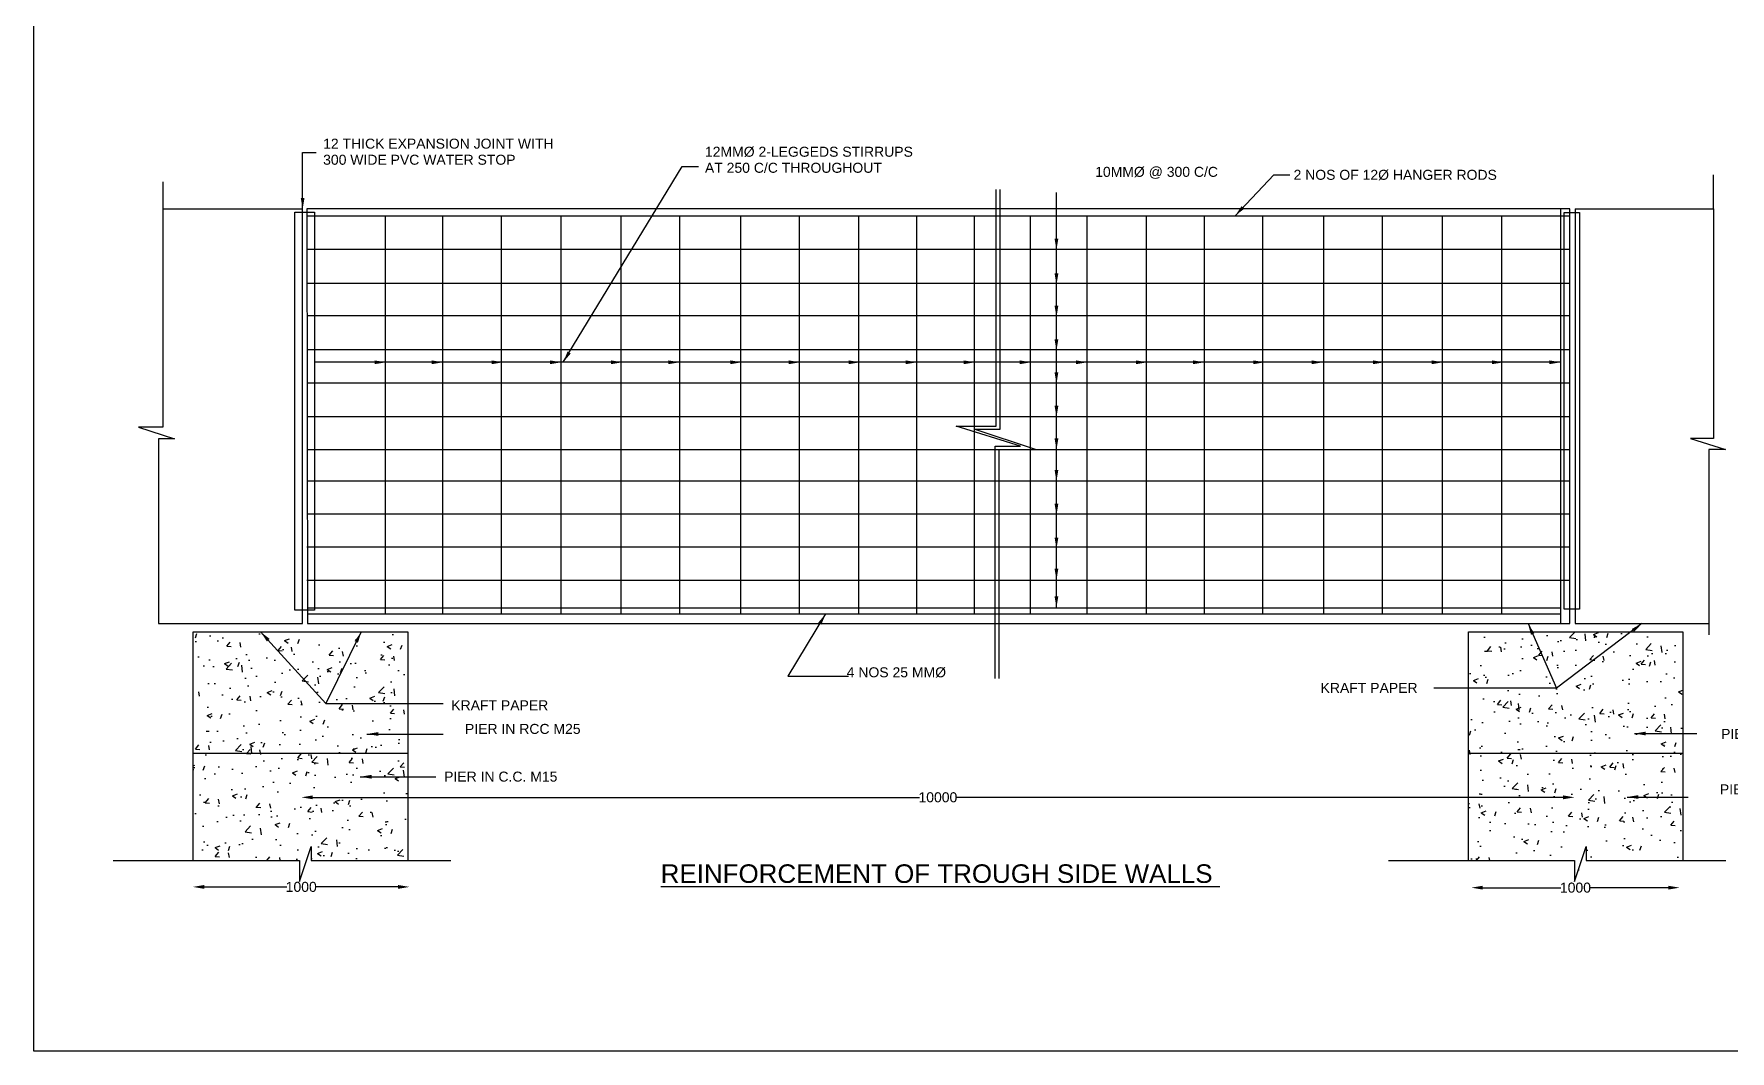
# Model space of a CAD drawing. Header units: millimetres. Extents: x 2502738 to 2517371, y 44292637 to 44301550.
# Drawn here: x 2502738 to 2508676, y 44292637 to 44296200 of the extents above; entities that cross this region are included whole.
import ezdxf

# ---------------------------------------------------------------- set-up
doc = ezdxf.new("R2010")
doc.units = ezdxf.units.MM
doc.header["$MEASUREMENT"] = 0
doc.layers.add('DIMENSION', color=7, linetype='Continuous')
doc.layers.add('DRAWING', color=2, linetype='Continuous')
doc.styles.get("Standard").update_dxf_attribs({"font": 'arial.ttf', "height": 35})
doc.dimstyles.get("Standard").update_dxf_attribs({"dimtxt": 40, "dimasz": 40, "dimexe": 0.18, "dimexo": 0.0625, "dimgap": 0.09, "dimtad": 0, "dimdec": 0, "dimzin": 0, "dimdsep": 46, "dimtxsty": 'Standard', "dimcen": 0.09, "dimse1": 1, "dimse2": 1, "dimadec": 0, "dimazin": 0, "dimtfac": 1, "dimtdec": 0, "dimtofl": 0, "dimtmove": 0, "dimatfit": 3, "dimfxl": 1, "dimtolj": 1, "dimtzin": 0, "dimarcsym": 0})
pattern_1 = [(50, (0, 0), (179.31504565, -15.68803375), [18.75, -206.25]), (355, (0, 0), (-34.6878334, 188.0480334), [15, -165]), (100.4514, (14.94, -1.3), (144.6273454, 172.3598855), [15.9350475, -175.285528]), (46.1842, (0, 50), (266.8102622, -41.3797536), [28.125, -309.375]), (96.6356, (22.23, 46.55), (233.6656764, 243.5294677), [23.902572, -262.92825]), (351.1842, (0, 50), (233.6654863, 243.5296502), [22.5, -247.5]), (21, (25, 37.5), (149.22676303, -100.65472267), [18.75, -206.25]), (326, (25, 37.5), (60.828833, 181.28751126), [15, -165]), (71.4514, (37.44, 29.11), (210.05565715, 80.6326242), [15.9350475, -175.285528]), (37.5, (0, 0), (3.03996383, 83.22346346), [0, -163, 0, -167.5, 0, -165.625]), (7.5, (0, 0), (65.76738436, 98.60292797), [0, -95.5, 0, -159.25, 0, -63.125]), (327.5, (-55.75, 0), (133.45560904, -5.63871793), [0, -62.5, 0, -195, 0, -258.75]), (317.5, (-80.75, 0), (145.79654234, 25.02624558), [0, -81.25, 0, -129.5, 0, -183.75])]

# ---------------------------------------------------------------- blocks, each defined once
blk = doc.blocks.new('*D112')
at = {"layer": 'Defpoints', "color": 0, "transparency": 16777216}
for p in [(2507770.3, 44293209.5), (2507770.3, 44293207.9), (2508499.9, 44293207.9)]:
    blk.add_point(p, dxfattribs=at)
at = {"layer": 'DIMENSION', "color": 0, "lineweight": -2, "transparency": 16777216}
for p, q in [((2507810.3, 44293209.5), (2508084.4, 44293209.5)), ((2508459.9, 44293209.5), (2508185.7, 44293209.5))]:
    blk.add_line(p, q, dxfattribs=at)
at = {"layer": 'DIMENSION', "color": 0, "transparency": 16777216}
for points in [[(2507810.3, 44293216.2), (2507810.3, 44293202.8), (2507770.3, 44293209.5)], [(2508459.9, 44293216.2), (2508459.9, 44293202.8), (2508499.9, 44293209.5)]]:
    blk.add_solid(points, dxfattribs=at)
at = {"layer": 'DIMENSION', "color": 0, "transparency": 16777216, "insert": (2508135.1, 44293209.5), "char_height": 35, "attachment_point": 5}
blk.add_mtext('\\A1;1000', dxfattribs=at)
blk = doc.blocks.new('*D113')
at = {"layer": 'Defpoints', "color": 0, "transparency": 16777216}
for p in [(2503674.2, 44293530.1), (2503674.2, 44293525.9), (2508131.9, 44293530.1)]:
    blk.add_point(p, dxfattribs=at)
at = {"layer": 'DIMENSION', "color": 0, "lineweight": -2, "transparency": 16777216}
for p, q in [((2503714.2, 44293525.9), (2505838.8, 44293525.9)), ((2508091.9, 44293525.9), (2505967.3, 44293525.9))]:
    blk.add_line(p, q, dxfattribs=at)
at = {"layer": 'DIMENSION', "color": 0, "transparency": 16777216}
for points in [[(2503714.2, 44293532.6), (2503714.2, 44293519.2), (2503674.2, 44293525.9)], [(2508091.9, 44293532.6), (2508091.9, 44293519.2), (2508131.9, 44293525.9)]]:
    blk.add_solid(points, dxfattribs=at)
at = {"layer": 'DIMENSION', "color": 0, "transparency": 16777216, "insert": (2505903.1, 44293525.9), "char_height": 35, "attachment_point": 5}
blk.add_mtext('\\A1;10000', dxfattribs=at)
blk = doc.blocks.new('*D114')
at = {"layer": 'Defpoints', "color": 0, "transparency": 16777216}
for p in [(2503294.9, 44293212.1), (2503294.9, 44293205.1), (2504053.5, 44293205.1)]:
    blk.add_point(p, dxfattribs=at)
at = {"layer": 'DIMENSION', "color": 0, "lineweight": -2, "transparency": 16777216}
for p, q in [((2503334.9, 44293212.1), (2503623.5, 44293212.1)), ((2504013.5, 44293212.1), (2503724.8, 44293212.1))]:
    blk.add_line(p, q, dxfattribs=at)
at = {"layer": 'DIMENSION', "color": 0, "transparency": 16777216}
for points in [[(2503334.9, 44293218.8), (2503334.9, 44293205.5), (2503294.9, 44293212.1)], [(2504013.5, 44293218.8), (2504013.5, 44293205.5), (2504053.5, 44293212.1)]]:
    blk.add_solid(points, dxfattribs=at)
at = {"layer": 'DIMENSION', "color": 0, "transparency": 16777216, "insert": (2503674.2, 44293212.1), "char_height": 35, "attachment_point": 5}
blk.add_mtext('\\A1;1000', dxfattribs=at)

msp = doc.modelspace()

# ---------------------------------------------------------------- hatches: boundary and pattern name
at = {"layer": 'DRAWING'}
h = msp.add_hatch(dxfattribs=at)
h.set_pattern_fill('AR-CONC', color=0, scale=25, style=0)
h.set_pattern_definition(pattern_1)
h.paths.add_polyline_path([(2504046.9, 44294105.8), (2503296.4, 44294105.8), (2503296.4, 44293680.4), (2504046.9, 44293680.4)])
h.paths.add_polyline_path([(2504046.9, 44293680.4), (2503296.4, 44293680.4), (2503296.4, 44293304.8), (2503667.6, 44293304.8), (2503667.6, 44293231.2), (2503708.7, 44293353.9), (2503708.7, 44293304.8), (2504046.9, 44293304.8)])
h = msp.add_hatch(dxfattribs=at)
h.set_pattern_fill('AR-CONC', color=0, scale=25, style=0)
h.set_pattern_definition(pattern_1)
h.paths.add_polyline_path([(2508511.1, 44294105.8), (2507760.6, 44294105.8), (2507760.6, 44293680.4), (2508511.1, 44293680.4)])
h.paths.add_polyline_path([(2508511.1, 44293680.4), (2507760.6, 44293680.4), (2507760.6, 44293304.8), (2508131.8, 44293304.8), (2508131.8, 44293231.2), (2508172.8, 44293353.9), (2508172.8, 44293304.8), (2508511.1, 44293304.8)])

# ---------------------------------------------------------------- linework, layer by layer
at = {"layer": 'DIMENSION', "color": 0}
msp.add_lwpolyline([(2517370.7, 44292637.1), (2502738.4, 44292637.1), (2502738.4, 44301550.2), (2517370.7, 44301550.2)], close=True, dxfattribs=at)
at = {"layer": 'DRAWING', "color": 0}
for points in [[(2503190, 44295682.1), (2503190, 44294822.1), (2503104.7, 44294822.1), (2503230.9, 44294782.1), (2503174, 44294782.1), (2503174, 44294134.6), (2503679.1, 44294134.6), (2503679.1, 44295585.6), (2503190, 44295585.6)], [(2508133.8, 44295587), (2508618.4, 44295587), (2508618.4, 44295706.7)], [(2506103.6, 44293942.4), (2506103.6, 44294755.6), (2506192.8, 44294755.6), (2505967, 44294825.7), (2506107.6, 44294825.7), (2506107.6, 44295654.4)], [(2506117.6, 44293942.3), (2506117.6, 44294744.7), (2506244.8, 44294744.7), (2506030.2, 44294815.3), (2506120.8, 44294815.3), (2506120.8, 44295654.7)], [(2503695.8, 44294134.6), (2508115.7, 44294134.6), (2508115.7, 44295587), (2503694.2, 44295587), (2503695.8, 44294134.6)], [(2503694.3, 44295563), (2508115.7, 44295563)], [(2503968.5, 44295563), (2503968.5, 44294168.2)], [(2504168.8, 44295563), (2504168.8, 44294168.2)], [(2504374.5, 44295563), (2504374.5, 44294168.2)], [(2504583.5, 44295563), (2504583.5, 44294168.2)], [(2504793.6, 44295563), (2504793.6, 44294168.2)], [(2504998.5, 44295563), (2504998.5, 44294168.2)], [(2505212.3, 44295563), (2505212.3, 44294168.2)], [(2505417.7, 44295563), (2505417.7, 44294168.2)], [(2505625.1, 44295563), (2505625.1, 44294168.2)], [(2505828.6, 44295563), (2505828.6, 44294168.2)], [(2506030.2, 44295563), (2506030.2, 44294168.2)], [(2506225.7, 44295563), (2506225.7, 44294168.2)], [(2506425.1, 44295563), (2506425.1, 44294168.2)], [(2506632.5, 44295563), (2506632.5, 44294168.2)], [(2506835.1, 44295563), (2506835.1, 44294168.2)], [(2507039.8, 44295563), (2507039.8, 44294168.2)], [(2507252.6, 44295563), (2507252.6, 44294168.2)], [(2507458.6, 44295563), (2507458.6, 44294168.2)], [(2507668.5, 44295563), (2507668.5, 44294168.2)], [(2507876.2, 44295563), (2507876.2, 44294168.2)], [(2508083.8, 44294134.6), (2508083.8, 44295587)], [(2508133.8, 44295587), (2508133.8, 44294134.6), (2508602.4, 44294134.6)], [(2508618.4, 44295587), (2508618.4, 44294782.5), (2508538.3, 44294782.5), (2508660.3, 44294744.7), (2508602.4, 44294744.7), (2508602.4, 44294094.9)], [(2503694.3, 44295445.6), (2508115.7, 44295445.6)], [(2503694.3, 44295326.3), (2508115.7, 44295326.3)], [(2503694.3, 44295213.3), (2508115.7, 44295213.3)], [(2503694.3, 44295093.9), (2508115.7, 44295093.9)], [(2503694.3, 44294978.2), (2508115.7, 44294978.2)], [(2503694.3, 44294859.8), (2508115.7, 44294859.8)], [(2503694.3, 44294744.7), (2508115.7, 44294744.7)], [(2503694.3, 44294634.2), (2508115.7, 44294634.2)], [(2503694.3, 44294519.4), (2508115.7, 44294519.4)], [(2503694.3, 44294403), (2508115.7, 44294403)], [(2503694.3, 44294286.6), (2508115.7, 44294286.6)], [(2503695.8, 44294189.9), (2508083.8, 44294189.9)], [(2503695.8, 44294168.2), (2508083.8, 44294168.2)], [(2503296.4, 44293304.8), (2503296.4, 44294105.8), (2504046.9, 44294105.8), (2504046.9, 44293304.8)], [(2507760.6, 44293304.8), (2507760.6, 44294105.8), (2508511.1, 44294105.8), (2508511.1, 44293304.8)], [(2503296.4, 44293680.4), (2504046.9, 44293680.4)], [(2507760.6, 44293680.4), (2508511.1, 44293680.4)], [(2503016.3, 44293304.8), (2503667.6, 44293304.8), (2503667.6, 44293231.2), (2503708.7, 44293353.9), (2503708.7, 44293304.8), (2504197.8, 44293304.8)], [(2507480.5, 44293304.8), (2508131.8, 44293304.8), (2508131.8, 44293231.2), (2508172.8, 44293353.9), (2508172.8, 44293304.8), (2508662, 44293304.8)]]:
    msp.add_lwpolyline(points, dxfattribs=at)
for points in [[(2503651.4, 44295575.4), (2503720.2, 44295575.4), (2503720.2, 44294181.8), (2503651.4, 44294181.8)], [(2508149.6, 44294184.7), (2508096.1, 44294184.7), (2508096.1, 44295574.1), (2508149.6, 44295574.1)]]:
    msp.add_lwpolyline(points, close=True, dxfattribs=at)

# ---------------------------------------------------------------- texts
for s, height, p in [('12 THICK EXPANSION JOINT WITH ', 35, (2503750.9, 44295797.9)), ('12MMØ 2-LEGGEDS STIRRUPS ', 35, (2505087.6, 44295769.6)), ('300 WIDE PVC WATER STOP ', 35, (2503750.9, 44295741.6)), ('AT 250 C/C THROUGHOUT ', 35, (2505087.6, 44295713.4)), ('10MMØ @ 300 C/C ', 35, (2506453.7, 44295699.2)), ('2 NOS OF 12Ø HANGER RODS', 35, (2507148.3, 44295688.8)), ('4 NOS 25 MMØ ', 35, (2505583.9, 44293946.4)), ('KRAFT PAPER ', 35, (2507242.8, 44293891.7)), ('KRAFT PAPER ', 35, (2504199.5, 44293830.7)), ('PIER IN RCC M25', 35, (2504247.5, 44293748.1)), ('PIER CAP IN RCC M25', 35, (2508645, 44293730.6)), ('PIER IN C.C. M15 ', 35, (2504174.5, 44293581)), ('PIER IN C.C. M15 ', 35, (2508640.9, 44293536.3)), ('%%UREINFORCEMENT OF TROUGH SIDE WALLS ', 65, (2504932.7, 44293226.2))]:
    msp.add_text(s, height=height, dxfattribs=at).set_placement(p)

# ---------------------------------------------------------------- dimensions: what is measured, and where the dimension line sits
at = {"layer": 'DIMENSION', "color": 0}
for base, p1, p2, text, picture, middle in [((2503674.2, 44293525.9), (2508131.9, 44293530.1), (2503674.2, 44293530.1), '10000', '*D113', (2505903.1, 44293525.9)), ((2503294.9, 44293212.1), (2504053.5, 44293205.1), (2503294.9, 44293205.1), '1000', '*D114', (2503674.2, 44293212.1)), ((2507770.3, 44293209.5), (2508499.9, 44293207.9), (2507770.3, 44293207.9), '1000', '*D112', (2508135.1, 44293209.5))]:
    dim = msp.add_linear_dim(base=base, p1=p1, p2=p2, text=text, dimstyle='Standard', dxfattribs=at)
    dim.commit()
    dim.dimension.update_dxf_attribs({"geometry": picture, "text_midpoint": middle})

# ---------------------------------------------------------------- leaders
at = {"layer": 'DRAWING', "color": 0}
for points in [[(2503679.1, 44295585.6), (2503679.1, 44295784.3), (2503726.1, 44295784.3)], [(2504591.3, 44295049.7), (2505007.5, 44295735.8), (2505064.6, 44295735.8)], [(2506943.7, 44295563), (2507079.1, 44295705.8), (2507134.8, 44295705.8)], [(2506318.2, 44294286.6), (2506318.2, 44295644.5)], [(2506318.2, 44295442.5), (2506318.2, 44295539.2)], [(2506318.2, 44295320.7), (2506318.2, 44295417.4)], [(2506318.2, 44295207.6), (2506318.2, 44295304.3)], [(2506318.2, 44295090), (2506318.2, 44295186.7)], [(2503970.8, 44295049.7), (2503720.2, 44295049.7)], [(2504171.1, 44295049.7), (2503755.8, 44295049.7)], [(2504380.5, 44295049.7), (2503965.2, 44295049.7)], [(2504584.8, 44295049.7), (2504169.5, 44295049.7)], [(2504799, 44295049.7), (2504383.7, 44295049.7)], [(2504999.5, 44295049.7), (2504584.2, 44295049.7)], [(2505216.8, 44295049.7), (2504801.5, 44295049.7)], [(2505420.6, 44295049.7), (2505005.3, 44295049.7)], [(2505630.6, 44295049.7), (2505215.3, 44295049.7)], [(2505830.6, 44295049.7), (2505415.3, 44295049.7)], [(2506033, 44295049.7), (2505617.6, 44295049.7)], [(2506229.4, 44295049.7), (2505814.1, 44295049.7)], [(2506426.9, 44295049.7), (2506011.6, 44295049.7)], [(2506636.3, 44295049.7), (2506221, 44295049.7)], [(2506318.2, 44294974.2), (2506318.2, 44295070.9)], [(2506836.6, 44295049.7), (2506421.3, 44295049.7)], [(2507047.1, 44295049.7), (2506631.8, 44295049.7)], [(2507251.9, 44295049.7), (2506836.6, 44295049.7)], [(2507466.4, 44295049.7), (2507051.1, 44295049.7)], [(2507672.1, 44295049.7), (2507256.7, 44295049.7)], [(2507883.5, 44295049.7), (2507468.2, 44295049.7)], [(2508083.8, 44295049.7), (2507668.5, 44295049.7)], [(2506318.2, 44294857.2), (2506318.2, 44294953.8)], [(2506318.2, 44294742.8), (2506318.2, 44294839.4)], [(2506318.2, 44294632.6), (2506318.2, 44294729.3)], [(2506318.2, 44294514), (2506318.2, 44294610.7)], [(2506318.2, 44294395.9), (2506318.2, 44294492.5)], [(2506318.2, 44294189.9), (2506318.2, 44294286.6)], [(2505510.2, 44294168.2), (2505378.1, 44293950.1), (2505590.6, 44293950.1)], [(2508368.1, 44294134.6), (2508068.8, 44293908.2), (2507639.8, 44293908.2)], [(2507969.2, 44294134.6), (2508068.8, 44293908.2)], [(2503531.9, 44294105.8), (2503760.9, 44293855.1), (2504170.7, 44293855.1)], [(2503884.5, 44294105.8), (2503760.9, 44293855.1)], [(2503904.2, 44293747.7), (2504170.9, 44293747.7)], [(2508341.4, 44293749.4), (2508559.6, 44293749.4)], [(2503880.5, 44293598), (2504146, 44293598)], [(2508315.7, 44293527), (2508529.7, 44293527)]]:
    msp.add_leader(points, dimstyle='Standard', override={"dimgap": 0.09, "dimtad": 0}, dxfattribs=at)

doc.saveas('drawing.dxf')
